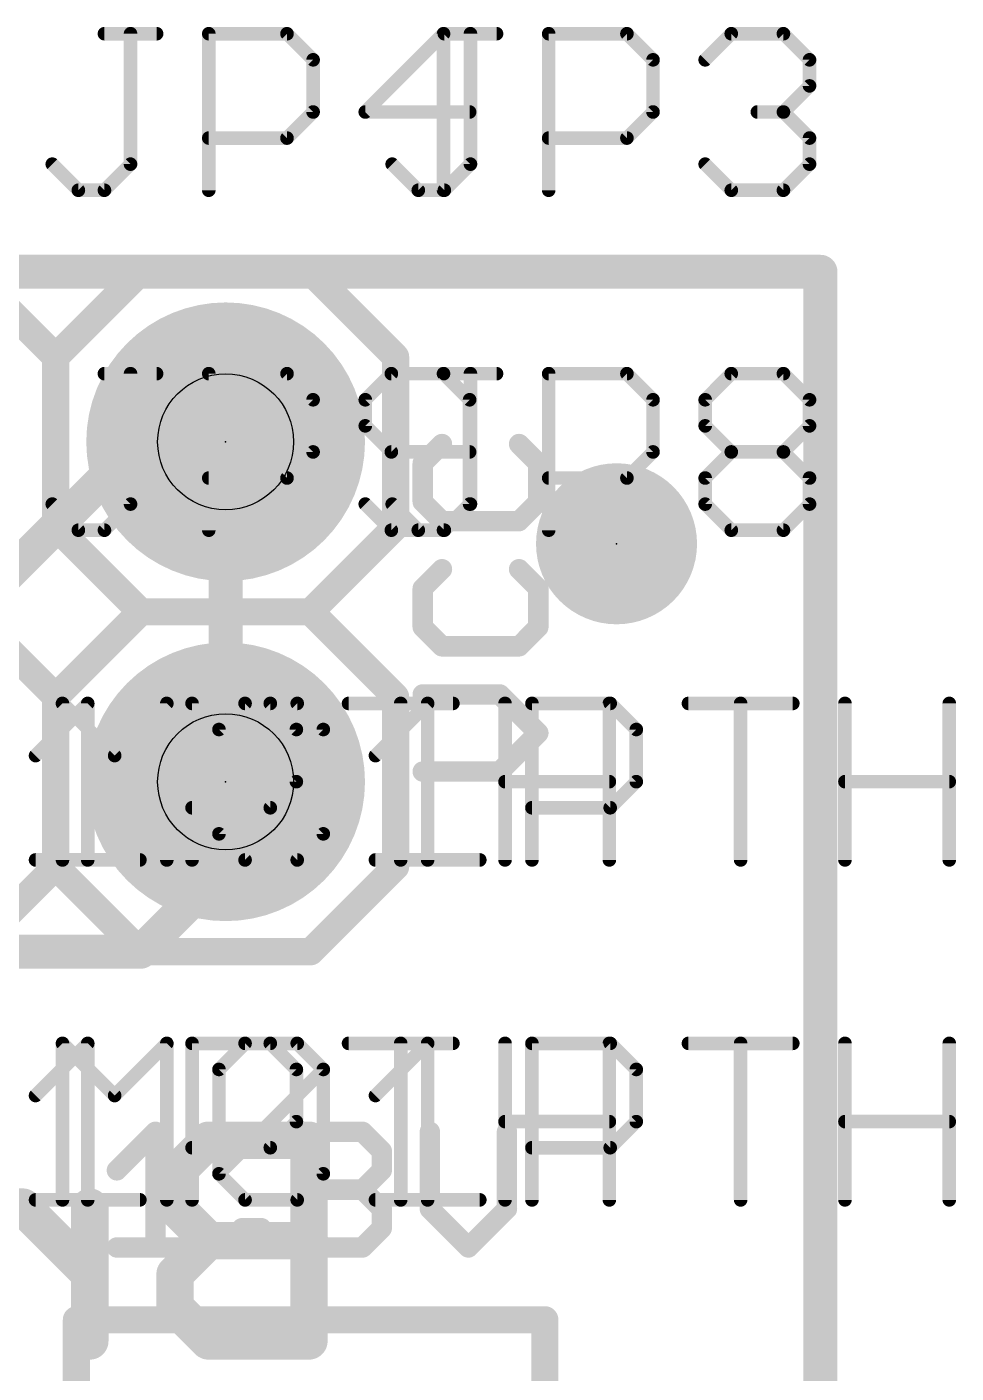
# Model space of a CAD drawing. Extents: x -128 to 56, y -3 to 18.
# Drawn here: x 48.68 to 55.62, y 8.28 to 18.34 of the extents above; entities that cross this region are included whole.
import ezdxf

# ---------------------------------------------------------------- set-up
doc = ezdxf.new("R2010")
doc.units = 0
for name, color, linetype in [('1', 12, 'CONTINUOUS'), ('16', 132, 'CONTINUOUS'), ('17', 110, 'CONTINUOUS'), ('20', 53, 'CONTINUOUS'), ('21', 53, 'CONTINUOUS'), ('22', 53, 'CONTINUOUS'), ('23', 53, 'CONTINUOUS'), ('25', 253, 'CONTINUOUS'), ('27', 253, 'CONTINUOUS'), ('29', 253, 'CONTINUOUS'), ('30', 253, 'CONTINUOUS'), ('44', 253, 'CONTINUOUS'), ('51', 53, 'CONTINUOUS')]:
    doc.layers.add(name, color=color, linetype=linetype)

# ---------------------------------------------------------------- blocks, each defined once
blk = doc.blocks.new('RECT')
blk.add_solid([(-0.5, -0.5), (0.5, -0.5), (-0.5, 0.5), (0.5, 0.5)])
blk = doc.blocks.new('ROUNDP')
at = {"const_width": 0.5}
blk.add_lwpolyline([(0, -0.25, 1), (0, 0.25, 1), (0, -0.25)], format="xyb", dxfattribs=at)
blk = doc.blocks.new('PIE')
at = {"const_width": 0.5}
blk.add_lwpolyline([(0, -0.25, 1), (0, 0.25, 1), (0, -0.25)], format="xyb", dxfattribs=at)

msp = doc.modelspace()

# ---------------------------------------------------------------- linework, layer by layer
at = {"layer": '1', "const_width": 0.254}
for points in [[(0, 16.51), (54.61, 16.51)], [(54.61, 16.51), (54.61, 0)], [(50.165, 12.065), (50.165, 12.7)], [(49.53, 11.43), (50.165, 12.065)], [(45.72, 11.43), (49.53, 11.43)]]:
    msp.add_lwpolyline(points, dxfattribs=at)
at = {"layer": '1', "const_width": 0.127}
for points in [[(54.6735, 16.51, 1), (54.5465, 16.51)], [(54.61, 16.4465, 1), (54.61, 16.5735)], [(50.2285, 12.7, 1), (50.1015, 12.7)], [(50.2099, 12.0201, 1), (50.1201, 12.1099)], [(50.1015, 12.065, 1), (50.2285, 12.065)], [(49.4851, 11.4749, 1), (49.5749, 11.3851)], [(49.53, 11.3665, 1), (49.53, 11.4935)]]:
    msp.add_lwpolyline(points, format="xyb", dxfattribs=at)
at = {"layer": '16', "const_width": 0.254}
for points in [[(0, 16.51), (54.61, 16.51)], [(54.61, 16.51), (54.61, 0)], [(49.53, 15.24), (48.26, 13.97)], [(50.165, 15.24), (49.53, 15.24)], [(50.165, 12.7), (50.165, 15.24)]]:
    msp.add_lwpolyline(points, dxfattribs=at)
at = {"layer": '16', "const_width": 0.127}
for points in [[(54.6735, 16.51, 1), (54.5465, 16.51)], [(54.61, 16.4465, 1), (54.61, 16.5735)], [(49.53, 15.3035, 1), (49.53, 15.1765)], [(49.5749, 15.1951, 1), (49.4851, 15.2849)], [(50.2285, 15.24, 1), (50.1015, 15.24)], [(50.165, 15.1765, 1), (50.165, 15.3035)], [(50.1015, 12.7, 1), (50.2285, 12.7)]]:
    msp.add_lwpolyline(points, format="xyb", dxfattribs=at)
at = {"layer": '20', "const_width": 0.2032}
for points in [[(54.61, 16.51), (0, 16.51)], [(54.61, 0), (54.61, 16.51)]]:
    msp.add_lwpolyline(points, dxfattribs=at)
at = {"layer": '20', "const_width": 0.1016}
for points in [[(54.6608, 16.51, 1), (54.5592, 16.51)], [(54.61, 16.4592, 1), (54.61, 16.5608)]]:
    msp.add_lwpolyline(points, format="xyb", dxfattribs=at)
at = {"layer": '21'}
for points, const_width in [([(48.895, 15.875), (48.26, 16.51)], 0.2032), ([(49.53, 16.51), (48.895, 15.875)], 0.2032), ([(50.8, 16.51), (49.53, 16.51)], 0.2032), ([(51.435, 15.875), (50.8, 16.51)], 0.2032), ([(48.895, 15.875), (48.895, 14.605)], 0.2032), ([(48.895, 14.605), (48.895, 15.875)], 0.2032), ([(51.435, 14.605), (51.435, 15.875)], 0.2032), ([(51.7815, 15.2235), (51.6375, 15.0794)], 0.1524), ([(52.5018, 15.0794), (52.3577, 15.2235)], 0.1524), ([(51.6375, 15.0794), (51.6375, 14.7913)], 0.1524), ([(52.5018, 14.7913), (52.5018, 15.0794)], 0.1524), ([(51.6375, 14.7913), (51.7815, 14.6472)], 0.1524), ([(52.3577, 14.6472), (52.5018, 14.7913)], 0.1524), ([(48.26, 13.97), (48.895, 14.605)], 0.2032), ([(48.895, 14.605), (49.53, 13.97)], 0.2032), ([(50.8, 13.97), (51.435, 14.605)], 0.2032), ([(51.7815, 14.6472), (52.3577, 14.6472)], 0.1524), ([(51.7815, 14.2879), (51.6375, 14.1439)], 0.1524), ([(52.5018, 14.1439), (52.3577, 14.2879)], 0.1524), ([(51.6375, 14.1439), (51.6375, 13.8558)], 0.1524), ([(52.5018, 13.8558), (52.5018, 14.1439)], 0.1524), ([(48.895, 13.335), (48.26, 13.97)], 0.2032), ([(49.53, 13.97), (48.895, 13.335)], 0.2032), ([(49.53, 13.97), (50.8, 13.97)], 0.2032), ([(50.8, 13.97), (49.53, 13.97)], 0.2032), ([(51.435, 13.335), (50.8, 13.97)], 0.2032), ([(51.6375, 13.8558), (51.7815, 13.7117)], 0.1524), ([(52.3577, 13.7117), (52.5018, 13.8558)], 0.1524), ([(51.7815, 13.7117), (52.3577, 13.7117)], 0.1524), ([(48.895, 13.335), (48.895, 12.065)], 0.2032), ([(48.895, 12.065), (48.895, 13.335)], 0.2032), ([(51.435, 12.065), (51.435, 13.335)], 0.2032), ([(52.2137, 13.3524), (51.6375, 13.3524)], 0.1524), ([(52.5018, 13.0643), (52.2137, 13.3524)], 0.1524), ([(52.2137, 12.7762), (52.5018, 13.0643)], 0.1524), ([(51.6375, 12.7762), (52.2137, 12.7762)], 0.1524), ([(48.26, 11.43), (48.895, 12.065)], 0.2032), ([(48.895, 12.065), (49.53, 11.43)], 0.2032), ([(50.8, 11.43), (51.435, 12.065)], 0.2032), ([(49.53, 11.43), (50.8, 11.43)], 0.2032), ([(49.3522, 9.7964), (49.6403, 10.0845)], 0.1524), ([(49.6403, 10.0845), (49.6403, 9.2202)], 0.1524), ([(50.7555, 9.9405), (50.8995, 10.0845)], 0.1524), ([(50.8995, 10.0845), (51.1876, 10.0845)], 0.1524), ([(51.1876, 10.0845), (51.3317, 9.9405)], 0.1524), ([(51.691, 10.0845), (51.691, 9.5083)], 0.1524), ([(52.2672, 9.5083), (52.2672, 10.0845)], 0.1524), ([(50.7555, 9.7964), (50.7555, 9.9405)], 0.1524), ([(51.3317, 9.9405), (51.3317, 9.7964)], 0.1524), ([(50.8995, 9.6524), (50.7555, 9.7964)], 0.1524), ([(51.3317, 9.7964), (51.1876, 9.6524)], 0.1524), ([(50.7555, 9.5083), (50.8995, 9.6524)], 0.1524), ([(50.8995, 9.6524), (51.1876, 9.6524)], 0.1524), ([(51.1876, 9.6524), (51.3317, 9.5083)], 0.1524), ([(50.7555, 9.3643), (50.7555, 9.5083)], 0.1524), ([(51.3317, 9.5083), (51.3317, 9.3643)], 0.1524), ([(51.691, 9.5083), (51.9791, 9.2202)], 0.1524), ([(51.9791, 9.2202), (52.2672, 9.5083)], 0.1524), ([(50.2877, 9.2202), (50.2877, 9.3643)], 0.1524), ([(50.2877, 9.3643), (50.4318, 9.3643)], 0.1524), ([(50.4318, 9.3643), (50.4318, 9.2202)], 0.1524), ([(50.8995, 9.2202), (50.7555, 9.3643)], 0.1524), ([(51.3317, 9.3643), (51.1876, 9.2202)], 0.1524), ([(49.3522, 9.2202), (49.9284, 9.2202)], 0.1524), ([(50.4318, 9.2202), (50.2877, 9.2202)], 0.1524), ([(51.1876, 9.2202), (50.8995, 9.2202)], 0.1524), ([(52.55, 8.68), (49.05, 8.68)], 0.2032), ([(49.05, 8.68), (49.05, 1.48)], 0.2032), ([(52.55, 1.48), (52.55, 8.68)], 0.2032)]:
    msp.add_lwpolyline(points, dxfattribs=dict(at, const_width=const_width))
for points, const_width in [([(49.53, 16.5608, 1), (49.53, 16.4592)], 0.1016), ([(49.5659, 16.4741, 1), (49.4941, 16.5459)], 0.1016), ([(50.8359, 16.5459, 1), (50.7641, 16.4741)], 0.1016), ([(50.8, 16.4592, 1), (50.8, 16.5608)], 0.1016), ([(48.9458, 15.875, 1), (48.8442, 15.875)], 0.1016), ([(48.9458, 15.875, 1), (48.8442, 15.875)], 0.1016), ([(48.8591, 15.9109, 1), (48.9309, 15.8391)], 0.1016), ([(48.8591, 15.8391, 1), (48.9309, 15.9109)], 0.1016), ([(51.4858, 15.875, 1), (51.3842, 15.875)], 0.1016), ([(51.3991, 15.8391, 1), (51.4709, 15.9109)], 0.1016), ([(51.8085, 15.1965, 1), (51.7546, 15.2504)], 0.0762), ([(52.3847, 15.2504, 1), (52.3308, 15.1965)], 0.0762), ([(51.6756, 15.0794, 1), (51.5994, 15.0794)], 0.0762), ([(51.6105, 15.1063, 1), (51.6644, 15.0525)], 0.0762), ([(52.5399, 15.0794, 1), (52.4637, 15.0794)], 0.0762), ([(52.4749, 15.0525, 1), (52.5287, 15.1063)], 0.0762), ([(51.6644, 14.8182, 1), (51.6105, 14.7644)], 0.0762), ([(51.5994, 14.7913, 1), (51.6756, 14.7913)], 0.0762), ([(52.4637, 14.7913, 1), (52.5399, 14.7913)], 0.0762), ([(52.5287, 14.7644, 1), (52.4749, 14.8182)], 0.0762), ([(48.9309, 14.6409, 1), (48.8591, 14.5691)], 0.1016), ([(48.9309, 14.5691, 1), (48.8591, 14.6409)], 0.1016), ([(51.4709, 14.5691, 1), (51.3991, 14.6409)], 0.1016), ([(51.7815, 14.6853, 1), (51.7815, 14.6091)], 0.0762), ([(51.7546, 14.6203, 1), (51.8085, 14.6742)], 0.0762), ([(52.3308, 14.6742, 1), (52.3847, 14.6203)], 0.0762), ([(52.3577, 14.6091, 1), (52.3577, 14.6853)], 0.0762), ([(48.8442, 14.605, 1), (48.9458, 14.605)], 0.1016), ([(48.8442, 14.605, 1), (48.9458, 14.605)], 0.1016), ([(51.3842, 14.605, 1), (51.4858, 14.605)], 0.1016), ([(51.8085, 14.261, 1), (51.7546, 14.3149)], 0.0762), ([(52.3847, 14.3149, 1), (52.3308, 14.261)], 0.0762), ([(51.6105, 14.1708, 1), (51.6644, 14.1169)], 0.0762), ([(51.6756, 14.1439, 1), (51.5994, 14.1439)], 0.0762), ([(52.5399, 14.1439, 1), (52.4637, 14.1439)], 0.0762), ([(52.4749, 14.1169, 1), (52.5287, 14.1708)], 0.0762), ([(49.53, 14.0208, 1), (49.53, 13.9192)], 0.1016), ([(49.53, 14.0208, 1), (49.53, 13.9192)], 0.1016), ([(49.5659, 13.9341, 1), (49.4941, 14.0059)], 0.1016), ([(49.4941, 13.9341, 1), (49.5659, 14.0059)], 0.1016), ([(50.8359, 14.0059, 1), (50.7641, 13.9341)], 0.1016), ([(50.7641, 14.0059, 1), (50.8359, 13.9341)], 0.1016), ([(50.8, 13.9192, 1), (50.8, 14.0208)], 0.1016), ([(50.8, 13.9192, 1), (50.8, 14.0208)], 0.1016), ([(51.6644, 13.8827, 1), (51.6105, 13.8288)], 0.0762), ([(51.5994, 13.8558, 1), (51.6756, 13.8558)], 0.0762), ([(52.4637, 13.8558, 1), (52.5399, 13.8558)], 0.0762), ([(52.5287, 13.8288, 1), (52.4749, 13.8827)], 0.0762), ([(51.7815, 13.7498, 1), (51.7815, 13.6736)], 0.0762), ([(52.3577, 13.6736, 1), (52.3577, 13.7498)], 0.0762), ([(51.7546, 13.6848, 1), (51.8085, 13.7387)], 0.0762), ([(52.3308, 13.7387, 1), (52.3847, 13.6848)], 0.0762), ([(48.9458, 13.335, 1), (48.8442, 13.335)], 0.1016), ([(48.9458, 13.335, 1), (48.8442, 13.335)], 0.1016), ([(48.8591, 13.3709, 1), (48.9309, 13.2991)], 0.1016), ([(48.8591, 13.2991, 1), (48.9309, 13.3709)], 0.1016), ([(51.4858, 13.335, 1), (51.3842, 13.335)], 0.1016), ([(51.3991, 13.2991, 1), (51.4709, 13.3709)], 0.1016), ([(51.6375, 13.3905, 1), (51.6375, 13.3143)], 0.0762), ([(52.2406, 13.3794, 1), (52.1867, 13.3255)], 0.0762), ([(52.2137, 13.3143, 1), (52.2137, 13.3905)], 0.0762), ([(52.5287, 13.0374, 1), (52.4749, 13.0913)], 0.0762), ([(52.4749, 13.0374, 1), (52.5287, 13.0913)], 0.0762), ([(51.6375, 12.8143, 1), (51.6375, 12.7381)], 0.0762), ([(52.1867, 12.8031, 1), (52.2406, 12.7493)], 0.0762), ([(52.2137, 12.7381, 1), (52.2137, 12.8143)], 0.0762), ([(48.9309, 12.1009, 1), (48.8591, 12.0291)], 0.1016), ([(48.8442, 12.065, 1), (48.9458, 12.065)], 0.1016), ([(48.8442, 12.065, 1), (48.9458, 12.065)], 0.1016), ([(48.9309, 12.0291, 1), (48.8591, 12.1009)], 0.1016), ([(51.3842, 12.065, 1), (51.4858, 12.065)], 0.1016), ([(51.4709, 12.0291, 1), (51.3991, 12.1009)], 0.1016), ([(49.53, 11.4808, 1), (49.53, 11.3792)], 0.1016), ([(49.4941, 11.3941, 1), (49.5659, 11.4659)], 0.1016), ([(50.7641, 11.4659, 1), (50.8359, 11.3941)], 0.1016), ([(50.8, 11.3792, 1), (50.8, 11.4808)], 0.1016), ([(49.6784, 10.0845, 1), (49.6022, 10.0845)], 0.0762), ([(49.6673, 10.0576, 1), (49.6134, 10.1115)], 0.0762), ([(50.8995, 10.1226, 1), (50.8995, 10.0464)], 0.0762), ([(50.9265, 10.0576, 1), (50.8726, 10.1115)], 0.0762), ([(51.2146, 10.1115, 1), (51.1607, 10.0576)], 0.0762), ([(51.1876, 10.0464, 1), (51.1876, 10.1226)], 0.0762), ([(51.7291, 10.0845, 1), (51.6529, 10.0845)], 0.0762), ([(52.3053, 10.0845, 1), (52.2291, 10.0845)], 0.0762), ([(50.7285, 9.9674, 1), (50.7824, 9.9135)], 0.0762), ([(50.7936, 9.9405, 1), (50.7174, 9.9405)], 0.0762), ([(51.3698, 9.9405, 1), (51.2936, 9.9405)], 0.0762), ([(51.3048, 9.9135, 1), (51.3586, 9.9674)], 0.0762), ([(49.3253, 9.8234, 1), (49.3791, 9.7695)], 0.0762), ([(50.7824, 9.8234, 1), (50.7285, 9.7695)], 0.0762), ([(51.3586, 9.7695, 1), (51.3048, 9.8234)], 0.0762), ([(50.7174, 9.7964, 1), (50.7936, 9.7964)], 0.0762), ([(51.2936, 9.7964, 1), (51.3698, 9.7964)], 0.0762), ([(50.8995, 9.6905, 1), (50.8995, 9.6143)], 0.0762), ([(50.9265, 9.6254, 1), (50.8726, 9.6793)], 0.0762), ([(50.8726, 9.6254, 1), (50.9265, 9.6793)], 0.0762), ([(51.2146, 9.6793, 1), (51.1607, 9.6254)], 0.0762), ([(51.1607, 9.6793, 1), (51.2146, 9.6254)], 0.0762), ([(51.1876, 9.6143, 1), (51.1876, 9.6905)], 0.0762), ([(50.7285, 9.5353, 1), (50.7824, 9.4814)], 0.0762), ([(50.7936, 9.5083, 1), (50.7174, 9.5083)], 0.0762), ([(51.3698, 9.5083, 1), (51.2936, 9.5083)], 0.0762), ([(51.3048, 9.4814, 1), (51.3586, 9.5353)], 0.0762), ([(51.7179, 9.5353, 1), (51.6641, 9.4814)], 0.0762), ([(52.2942, 9.4814, 1), (52.2403, 9.5353)], 0.0762), ([(51.6529, 9.5083, 1), (51.7291, 9.5083)], 0.0762), ([(52.2291, 9.5083, 1), (52.3053, 9.5083)], 0.0762), ([(50.3258, 9.3643, 1), (50.2496, 9.3643)], 0.0762), ([(50.2877, 9.4024, 1), (50.2877, 9.3262)], 0.0762), ([(50.4699, 9.3643, 1), (50.3937, 9.3643)], 0.0762), ([(50.4318, 9.3262, 1), (50.4318, 9.4024)], 0.0762), ([(50.7824, 9.3912, 1), (50.7285, 9.3373)], 0.0762), ([(50.7174, 9.3643, 1), (50.7936, 9.3643)], 0.0762), ([(51.2936, 9.3643, 1), (51.3698, 9.3643)], 0.0762), ([(51.3586, 9.3373, 1), (51.3048, 9.3912)], 0.0762), ([(49.3522, 9.2583, 1), (49.3522, 9.1821)], 0.0762), ([(49.6022, 9.2202, 1), (49.6784, 9.2202)], 0.0762), ([(49.9284, 9.1821, 1), (49.9284, 9.2583)], 0.0762), ([(50.2877, 9.2583, 1), (50.2877, 9.1821)], 0.0762), ([(50.2496, 9.2202, 1), (50.3258, 9.2202)], 0.0762), ([(50.3937, 9.2202, 1), (50.4699, 9.2202)], 0.0762), ([(50.4318, 9.1821, 1), (50.4318, 9.2583)], 0.0762), ([(50.8995, 9.2583, 1), (50.8995, 9.1821)], 0.0762), ([(50.8726, 9.1933, 1), (50.9265, 9.2471)], 0.0762), ([(51.1607, 9.2471, 1), (51.2146, 9.1933)], 0.0762), ([(51.1876, 9.1821, 1), (51.1876, 9.2583)], 0.0762), ([(51.9522, 9.2471, 1), (52.0061, 9.1933)], 0.0762), ([(51.9522, 9.1933, 1), (52.0061, 9.2471)], 0.0762), ([(49.05, 8.7308, 1), (49.05, 8.6292)], 0.1016), ([(49.1008, 8.68, 1), (48.9992, 8.68)], 0.1016), ([(52.6008, 8.68, 1), (52.4992, 8.68)], 0.1016), ([(52.55, 8.6292, 1), (52.55, 8.7308)], 0.1016)]:
    msp.add_lwpolyline(points, format="xyb", dxfattribs=dict(at, const_width=const_width))
at = {"layer": '22', "const_width": 0.2794}
for points in [[(50.0374, 10.0216), (49.7874, 9.7716)], [(50.7873, 10.0216), (50.0374, 10.0216)], [(50.7873, 8.5217), (50.7873, 10.0216)], [(49.7874, 9.7716), (49.7874, 9.5216)], [(48.6502, 9.5216), (48.4002, 9.5216)], [(49.1501, 9.0217), (48.6502, 9.5216)], [(49.1501, 8.5217), (49.1501, 9.5216)], [(49.7874, 9.5216), (50.0374, 9.2716)], [(50.0374, 9.2716), (49.7874, 9.0217)], [(50.7873, 9.2716), (50.0374, 9.2716)], [(49.7874, 9.0217), (49.7874, 8.7717)], [(49.7874, 8.7717), (50.0374, 8.5217)], [(50.0374, 8.5217), (50.7873, 8.5217)]]:
    msp.add_lwpolyline(points, dxfattribs=at)
at = {"layer": '22', "const_width": 0.1397}
for points in [[(50.0374, 10.0914, 1), (50.0374, 9.9517)], [(50.0868, 9.9722, 1), (49.988, 10.071)], [(50.8572, 10.0216, 1), (50.7174, 10.0216)], [(50.7873, 9.9517, 1), (50.7873, 10.0914)], [(49.8572, 9.7716, 1), (49.7175, 9.7716)], [(49.738, 9.821, 1), (49.8368, 9.7222)], [(48.6996, 9.571, 1), (48.6008, 9.4722)], [(48.6502, 9.4518, 1), (48.6502, 9.5915)], [(49.22, 9.5216, 1), (49.0803, 9.5216)], [(49.8368, 9.571, 1), (49.738, 9.4722)], [(49.7175, 9.5216, 1), (49.8572, 9.5216)], [(50.0374, 9.3415, 1), (50.0374, 9.2018)], [(50.0868, 9.2222, 1), (49.988, 9.321)], [(49.988, 9.2222, 1), (50.0868, 9.321)], [(50.7873, 9.2018, 1), (50.7873, 9.3415)], [(49.8572, 9.0217, 1), (49.7175, 9.0217)], [(49.1008, 8.9723, 1), (49.1995, 9.0711)], [(49.738, 9.0711, 1), (49.8368, 8.9723)], [(49.8368, 8.8211, 1), (49.738, 8.7223)], [(49.7175, 8.7717, 1), (49.8572, 8.7717)], [(50.0374, 8.5916, 1), (50.0374, 8.4519)], [(50.7873, 8.4519, 1), (50.7873, 8.5916)], [(49.0803, 8.5217, 1), (49.22, 8.5217)], [(49.988, 8.4723, 1), (50.0868, 8.5711)], [(50.7174, 8.5217, 1), (50.8572, 8.5217)]]:
    msp.add_lwpolyline(points, format="xyb", dxfattribs=at)
at = {"layer": '23'}
for p in [(50.165, 15.24), (53.086, 14.478), (50.165, 12.7)]:
    msp.add_point(p, dxfattribs=at)
at = {"layer": '25', "const_width": 0.1016}
for points in [[(49.2594, 18.289), (49.6492, 18.289)], [(49.4543, 17.3145), (49.4543, 18.289)], [(50.039, 17.1196), (50.039, 18.289)], [(50.039, 18.289), (50.6237, 18.289)], [(50.6237, 18.289), (50.8186, 18.0941)], [(51.7931, 18.289), (51.2084, 17.7043)], [(51.7931, 17.1196), (51.7931, 18.289)], [(51.7994, 18.289), (52.1892, 18.289)], [(51.9943, 17.3145), (51.9943, 18.289)], [(52.579, 17.1196), (52.579, 18.289)], [(52.579, 18.289), (53.1637, 18.289)], [(53.1637, 18.289), (53.3586, 18.0941)], [(53.7484, 18.0941), (53.9433, 18.289)], [(53.9433, 18.289), (54.3331, 18.289)], [(54.3331, 18.289), (54.528, 18.0941)], [(50.8186, 18.0941), (50.8186, 17.7043)], [(53.3586, 18.0941), (53.3586, 17.7043)], [(54.528, 18.0941), (54.528, 17.8992)], [(54.528, 17.8992), (54.3331, 17.7043)], [(50.8186, 17.7043), (50.6237, 17.5094)], [(51.2084, 17.7043), (51.988, 17.7043)], [(53.3586, 17.7043), (53.1637, 17.5094)], [(54.3331, 17.7043), (54.1382, 17.7043)], [(54.3331, 17.7043), (54.528, 17.5094)], [(50.6237, 17.5094), (50.039, 17.5094)], [(53.1637, 17.5094), (52.579, 17.5094)], [(54.528, 17.5094), (54.528, 17.3145)], [(48.8696, 17.3145), (49.0645, 17.1196)], [(49.2594, 17.1196), (49.4543, 17.3145)], [(51.4096, 17.3145), (51.6045, 17.1196)], [(51.7994, 17.1196), (51.9943, 17.3145)], [(53.9433, 17.1196), (53.7484, 17.3145)], [(54.528, 17.3145), (54.3331, 17.1196)], [(49.0645, 17.1196), (49.2594, 17.1196)], [(51.6045, 17.1196), (51.7994, 17.1196)], [(54.3331, 17.1196), (53.9433, 17.1196)], [(49.2594, 15.749), (49.6492, 15.749)], [(49.4543, 14.7745), (49.4543, 15.749)], [(50.039, 14.5796), (50.039, 15.749)], [(50.039, 15.749), (50.6237, 15.749)], [(50.6237, 15.749), (50.8186, 15.5541)], [(51.4033, 15.749), (51.2084, 15.5541)], [(51.7931, 15.749), (51.4033, 15.749)], [(51.988, 15.5541), (51.7931, 15.749)], [(51.7994, 15.749), (52.1892, 15.749)], [(51.9943, 14.7745), (51.9943, 15.749)], [(52.579, 14.5796), (52.579, 15.749)], [(52.579, 15.749), (53.1637, 15.749)], [(53.1637, 15.749), (53.3586, 15.5541)], [(53.7484, 15.5541), (53.9433, 15.749)], [(53.9433, 15.749), (54.3331, 15.749)], [(54.3331, 15.749), (54.528, 15.5541)], [(50.8186, 15.5541), (50.8186, 15.1643)], [(51.2084, 15.5541), (51.2084, 15.3592)], [(51.988, 14.7745), (51.988, 15.5541)], [(53.3586, 15.5541), (53.3586, 15.1643)], [(53.7484, 15.3592), (53.7484, 15.5541)], [(54.528, 15.5541), (54.528, 15.3592)], [(51.2084, 15.3592), (51.4033, 15.1643)], [(53.9433, 15.1643), (53.7484, 15.3592)], [(54.528, 15.3592), (54.3331, 15.1643)], [(50.8186, 15.1643), (50.6237, 14.9694)], [(51.4033, 15.1643), (51.988, 15.1643)], [(53.3586, 15.1643), (53.1637, 14.9694)], [(53.7484, 14.9694), (53.9433, 15.1643)], [(53.9433, 15.1643), (54.3331, 15.1643)], [(54.3331, 15.1643), (54.528, 14.9694)], [(50.6237, 14.9694), (50.039, 14.9694)], [(53.1637, 14.9694), (52.579, 14.9694)], [(53.7484, 14.7745), (53.7484, 14.9694)], [(54.528, 14.9694), (54.528, 14.7745)], [(48.8696, 14.7745), (49.0645, 14.5796)], [(49.2594, 14.5796), (49.4543, 14.7745)], [(51.2084, 14.7745), (51.4033, 14.5796)], [(51.4096, 14.7745), (51.6045, 14.5796)], [(51.7931, 14.5796), (51.988, 14.7745)], [(51.7994, 14.5796), (51.9943, 14.7745)], [(53.9433, 14.5796), (53.7484, 14.7745)], [(54.528, 14.7745), (54.3331, 14.5796)], [(49.0645, 14.5796), (49.2594, 14.5796)], [(51.4033, 14.5796), (51.7931, 14.5796)], [(51.6045, 14.5796), (51.7994, 14.5796)], [(54.3331, 14.5796), (53.9433, 14.5796)]]:
    msp.add_lwpolyline(points, dxfattribs=at)
at = {"layer": '25', "const_width": 0.0508}
for points in [[(49.2594, 18.3144, 1), (49.2594, 18.2636)], [(49.4797, 18.289, 1), (49.4289, 18.289)], [(49.6492, 18.2636, 1), (49.6492, 18.3144)], [(50.0644, 18.289, 1), (50.0136, 18.289)], [(50.039, 18.3144, 1), (50.039, 18.2636)], [(50.6417, 18.307, 1), (50.6057, 18.271)], [(50.6237, 18.2636, 1), (50.6237, 18.3144)], [(51.8185, 18.289, 1), (51.7677, 18.289)], [(51.7994, 18.3144, 1), (51.7994, 18.2636)], [(51.8111, 18.271, 1), (51.7751, 18.307)], [(52.0197, 18.289, 1), (51.9689, 18.289)], [(52.1892, 18.2636, 1), (52.1892, 18.3144)], [(52.6044, 18.289, 1), (52.5536, 18.289)], [(52.579, 18.3144, 1), (52.579, 18.2636)], [(53.1817, 18.307, 1), (53.1457, 18.271)], [(53.1637, 18.2636, 1), (53.1637, 18.3144)], [(53.9433, 18.3144, 1), (53.9433, 18.2636)], [(53.9613, 18.271, 1), (53.9253, 18.307)], [(54.3511, 18.307, 1), (54.3151, 18.271)], [(54.3331, 18.2636, 1), (54.3331, 18.3144)], [(50.844, 18.0941, 1), (50.7932, 18.0941)], [(50.8006, 18.0761, 1), (50.8366, 18.1121)], [(53.384, 18.0941, 1), (53.3332, 18.0941)], [(53.3406, 18.0761, 1), (53.3766, 18.1121)], [(53.7304, 18.1121, 1), (53.7664, 18.0761)], [(54.5534, 18.0941, 1), (54.5026, 18.0941)], [(54.51, 18.0761, 1), (54.546, 18.1121)], [(54.5026, 17.8992, 1), (54.5534, 17.8992)], [(54.546, 17.8812, 1), (54.51, 17.9172)], [(50.7932, 17.7043, 1), (50.844, 17.7043)], [(50.8366, 17.6863, 1), (50.8006, 17.7223)], [(51.1904, 17.7223, 1), (51.2264, 17.6863)], [(51.2084, 17.7297, 1), (51.2084, 17.6789)], [(51.988, 17.6789, 1), (51.988, 17.7297)], [(53.3332, 17.7043, 1), (53.384, 17.7043)], [(53.3766, 17.6863, 1), (53.3406, 17.7223)], [(54.1382, 17.7297, 1), (54.1382, 17.6789)], [(54.3511, 17.7223, 1), (54.3151, 17.6863)], [(54.3151, 17.7223, 1), (54.3511, 17.6863)], [(54.3331, 17.6789, 1), (54.3331, 17.7297)], [(50.039, 17.5348, 1), (50.039, 17.484)], [(50.6057, 17.5274, 1), (50.6417, 17.4914)], [(50.6237, 17.484, 1), (50.6237, 17.5348)], [(52.579, 17.5348, 1), (52.579, 17.484)], [(53.1457, 17.5274, 1), (53.1817, 17.4914)], [(53.1637, 17.484, 1), (53.1637, 17.5348)], [(54.5534, 17.5094, 1), (54.5026, 17.5094)], [(54.51, 17.4914, 1), (54.546, 17.5274)], [(48.8876, 17.3325, 1), (48.8516, 17.2965)], [(49.4289, 17.3145, 1), (49.4797, 17.3145)], [(49.4723, 17.2965, 1), (49.4363, 17.3325)], [(51.4276, 17.3325, 1), (51.3916, 17.2965)], [(51.9689, 17.3145, 1), (52.0197, 17.3145)], [(52.0123, 17.2965, 1), (51.9763, 17.3325)], [(53.7664, 17.3325, 1), (53.7304, 17.2965)], [(54.5026, 17.3145, 1), (54.5534, 17.3145)], [(54.546, 17.2965, 1), (54.51, 17.3325)], [(49.0645, 17.145, 1), (49.0645, 17.0942)], [(49.0465, 17.1016, 1), (49.0825, 17.1376)], [(49.2414, 17.1376, 1), (49.2774, 17.1016)], [(49.2594, 17.0942, 1), (49.2594, 17.145)], [(50.0136, 17.1196, 1), (50.0644, 17.1196)], [(51.6045, 17.145, 1), (51.6045, 17.0942)], [(51.5865, 17.1016, 1), (51.6225, 17.1376)], [(51.7677, 17.1196, 1), (51.8185, 17.1196)], [(51.7814, 17.1376, 1), (51.8174, 17.1016)], [(51.7994, 17.0942, 1), (51.7994, 17.145)], [(52.5536, 17.1196, 1), (52.6044, 17.1196)], [(53.9433, 17.145, 1), (53.9433, 17.0942)], [(53.9253, 17.1016, 1), (53.9613, 17.1376)], [(54.3151, 17.1376, 1), (54.3511, 17.1016)], [(54.3331, 17.0942, 1), (54.3331, 17.145)], [(49.2594, 15.7744, 1), (49.2594, 15.7236)], [(49.4797, 15.749, 1), (49.4289, 15.749)], [(49.6492, 15.7236, 1), (49.6492, 15.7744)], [(50.0644, 15.749, 1), (50.0136, 15.749)], [(50.039, 15.7744, 1), (50.039, 15.7236)], [(50.6417, 15.767, 1), (50.6057, 15.731)], [(50.6237, 15.7236, 1), (50.6237, 15.7744)], [(51.4033, 15.7744, 1), (51.4033, 15.7236)], [(51.4213, 15.731, 1), (51.3853, 15.767)], [(51.8111, 15.767, 1), (51.7751, 15.731)], [(51.7994, 15.7744, 1), (51.7994, 15.7236)], [(51.7931, 15.7236, 1), (51.7931, 15.7744)], [(52.0197, 15.749, 1), (51.9689, 15.749)], [(52.1892, 15.7236, 1), (52.1892, 15.7744)], [(52.6044, 15.749, 1), (52.5536, 15.749)], [(52.579, 15.7744, 1), (52.579, 15.7236)], [(53.1817, 15.767, 1), (53.1457, 15.731)], [(53.1637, 15.7236, 1), (53.1637, 15.7744)], [(53.9433, 15.7744, 1), (53.9433, 15.7236)], [(53.9613, 15.731, 1), (53.9253, 15.767)], [(54.3511, 15.767, 1), (54.3151, 15.731)], [(54.3331, 15.7236, 1), (54.3331, 15.7744)], [(50.844, 15.5541, 1), (50.7932, 15.5541)], [(50.8006, 15.5361, 1), (50.8366, 15.5721)], [(51.1904, 15.5721, 1), (51.2264, 15.5361)], [(51.2338, 15.5541, 1), (51.183, 15.5541)], [(52.0134, 15.5541, 1), (51.9626, 15.5541)], [(51.97, 15.5361, 1), (52.006, 15.5721)], [(53.384, 15.5541, 1), (53.3332, 15.5541)], [(53.3406, 15.5361, 1), (53.3766, 15.5721)], [(53.7304, 15.5721, 1), (53.7664, 15.5361)], [(53.7738, 15.5541, 1), (53.723, 15.5541)], [(54.5534, 15.5541, 1), (54.5026, 15.5541)], [(54.51, 15.5361, 1), (54.546, 15.5721)], [(51.2264, 15.3772, 1), (51.1904, 15.3412)], [(53.7664, 15.3772, 1), (53.7304, 15.3412)], [(54.546, 15.3412, 1), (54.51, 15.3772)], [(51.183, 15.3592, 1), (51.2338, 15.3592)], [(53.723, 15.3592, 1), (53.7738, 15.3592)], [(54.5026, 15.3592, 1), (54.5534, 15.3592)], [(50.7932, 15.1643, 1), (50.844, 15.1643)], [(50.8366, 15.1463, 1), (50.8006, 15.1823)], [(51.4033, 15.1897, 1), (51.4033, 15.1389)], [(51.3853, 15.1463, 1), (51.4213, 15.1823)], [(51.988, 15.1389, 1), (51.988, 15.1897)], [(53.3332, 15.1643, 1), (53.384, 15.1643)], [(53.3766, 15.1463, 1), (53.3406, 15.1823)], [(53.9433, 15.1897, 1), (53.9433, 15.1389)], [(53.9613, 15.1463, 1), (53.9253, 15.1823)], [(53.9253, 15.1463, 1), (53.9613, 15.1823)], [(54.3511, 15.1823, 1), (54.3151, 15.1463)], [(54.3151, 15.1823, 1), (54.3511, 15.1463)], [(54.3331, 15.1389, 1), (54.3331, 15.1897)], [(50.039, 14.9948, 1), (50.039, 14.944)], [(50.6057, 14.9874, 1), (50.6417, 14.9514)], [(50.6237, 14.944, 1), (50.6237, 14.9948)], [(52.579, 14.9948, 1), (52.579, 14.944)], [(53.1457, 14.9874, 1), (53.1817, 14.9514)], [(53.1637, 14.944, 1), (53.1637, 14.9948)], [(53.7304, 14.9874, 1), (53.7664, 14.9514)], [(53.7738, 14.9694, 1), (53.723, 14.9694)], [(54.5534, 14.9694, 1), (54.5026, 14.9694)], [(54.51, 14.9514, 1), (54.546, 14.9874)], [(48.8876, 14.7925, 1), (48.8516, 14.7565)], [(49.4289, 14.7745, 1), (49.4797, 14.7745)], [(49.4723, 14.7565, 1), (49.4363, 14.7925)], [(51.2264, 14.7925, 1), (51.1904, 14.7565)], [(51.4276, 14.7925, 1), (51.3916, 14.7565)], [(51.9626, 14.7745, 1), (52.0134, 14.7745)], [(51.9689, 14.7745, 1), (52.0197, 14.7745)], [(52.006, 14.7565, 1), (51.97, 14.7925)], [(52.0123, 14.7565, 1), (51.9763, 14.7925)], [(53.7664, 14.7925, 1), (53.7304, 14.7565)], [(53.723, 14.7745, 1), (53.7738, 14.7745)], [(54.5026, 14.7745, 1), (54.5534, 14.7745)], [(54.546, 14.7565, 1), (54.51, 14.7925)], [(49.0645, 14.605, 1), (49.0645, 14.5542)], [(49.0465, 14.5616, 1), (49.0825, 14.5976)], [(49.2414, 14.5976, 1), (49.2774, 14.5616)], [(49.2594, 14.5542, 1), (49.2594, 14.605)], [(50.0136, 14.5796, 1), (50.0644, 14.5796)], [(51.4033, 14.605, 1), (51.4033, 14.5542)], [(51.3853, 14.5616, 1), (51.4213, 14.5976)], [(51.6045, 14.605, 1), (51.6045, 14.5542)], [(51.5865, 14.5616, 1), (51.6225, 14.5976)], [(51.7751, 14.5976, 1), (51.8111, 14.5616)], [(51.7814, 14.5976, 1), (51.8174, 14.5616)], [(51.7931, 14.5542, 1), (51.7931, 14.605)], [(51.7994, 14.5542, 1), (51.7994, 14.605)], [(52.5536, 14.5796, 1), (52.6044, 14.5796)], [(53.9433, 14.605, 1), (53.9433, 14.5542)], [(53.9253, 14.5616, 1), (53.9613, 14.5976)], [(54.3151, 14.5976, 1), (54.3511, 14.5616)], [(54.3331, 14.5542, 1), (54.3331, 14.605)]]:
    msp.add_lwpolyline(points, format="xyb", dxfattribs=at)
at = {"layer": '27', "const_width": 0.1016}
for points in [[(48.7446, 12.8954), (49.1344, 13.2852)], [(48.9458, 12.1158), (48.9458, 13.2852)], [(48.9458, 13.2852), (49.3356, 12.8954)], [(49.1344, 13.2852), (49.1344, 12.1158)], [(49.3356, 12.8954), (49.7254, 13.2852)], [(49.7254, 13.2852), (49.7254, 12.1158)], [(49.914, 12.1158), (49.914, 13.2852)], [(49.914, 13.2852), (50.4987, 13.2852)], [(50.1152, 13.0903), (50.3101, 13.2852)], [(50.3101, 13.2852), (50.6999, 13.2852)], [(50.4987, 13.2852), (50.6936, 13.0903)], [(50.6999, 13.2852), (50.8948, 13.0903)], [(51.0834, 13.2852), (51.863, 13.2852)], [(51.2846, 12.8954), (51.6744, 13.2852)], [(51.4732, 12.1158), (51.4732, 13.2852)], [(51.6744, 13.2852), (51.6744, 12.1158)], [(52.2528, 12.1158), (52.2528, 13.2852)], [(52.454, 12.1158), (52.454, 13.2852)], [(52.454, 13.2852), (53.0387, 13.2852)], [(53.0324, 13.2852), (53.0324, 12.1158)], [(53.0387, 13.2852), (53.2336, 13.0903)], [(53.6234, 13.2852), (54.403, 13.2852)], [(54.0132, 12.1158), (54.0132, 13.2852)], [(54.7928, 12.1158), (54.7928, 13.2852)], [(55.5724, 13.2852), (55.5724, 12.1158)], [(50.1152, 12.3107), (50.1152, 13.0903)], [(50.1152, 12.3107), (50.8948, 13.0903)], [(50.6936, 13.0903), (50.6936, 12.7005)], [(50.8948, 13.0903), (50.8948, 12.3107)], [(53.2336, 13.0903), (53.2336, 12.7005)], [(50.6936, 12.7005), (50.4987, 12.5056)], [(52.2528, 12.7005), (53.0324, 12.7005)], [(53.2336, 12.7005), (53.0387, 12.5056)], [(54.7928, 12.7005), (55.5724, 12.7005)], [(50.4987, 12.5056), (49.914, 12.5056)], [(53.0387, 12.5056), (52.454, 12.5056)], [(50.3101, 12.1158), (50.1152, 12.3107)], [(50.8948, 12.3107), (50.6999, 12.1158)], [(48.7446, 12.1158), (49.5242, 12.1158)], [(50.6999, 12.1158), (50.3101, 12.1158)], [(51.2846, 12.1158), (52.0642, 12.1158)], [(48.7446, 10.3554), (49.1344, 10.7452)], [(48.9458, 9.5758), (48.9458, 10.7452)], [(48.9458, 10.7452), (49.3356, 10.3554)], [(49.1344, 10.7452), (49.1344, 9.5758)], [(49.3356, 10.3554), (49.7254, 10.7452)], [(49.7254, 10.7452), (49.7254, 9.5758)], [(49.914, 9.5758), (49.914, 10.7452)], [(49.914, 10.7452), (50.4987, 10.7452)], [(50.1152, 10.5503), (50.3101, 10.7452)], [(50.3101, 10.7452), (50.6999, 10.7452)], [(50.4987, 10.7452), (50.6936, 10.5503)], [(50.6999, 10.7452), (50.8948, 10.5503)], [(51.0834, 10.7452), (51.863, 10.7452)], [(51.2846, 10.3554), (51.6744, 10.7452)], [(51.4732, 9.5758), (51.4732, 10.7452)], [(51.6744, 10.7452), (51.6744, 9.5758)], [(52.2528, 9.5758), (52.2528, 10.7452)], [(52.454, 9.5758), (52.454, 10.7452)], [(52.454, 10.7452), (53.0387, 10.7452)], [(53.0324, 10.7452), (53.0324, 9.5758)], [(53.0387, 10.7452), (53.2336, 10.5503)], [(53.6234, 10.7452), (54.403, 10.7452)], [(54.0132, 9.5758), (54.0132, 10.7452)], [(54.7928, 9.5758), (54.7928, 10.7452)], [(55.5724, 10.7452), (55.5724, 9.5758)], [(50.1152, 9.7707), (50.1152, 10.5503)], [(50.1152, 9.7707), (50.8948, 10.5503)], [(50.6936, 10.5503), (50.6936, 10.1605)], [(50.8948, 10.5503), (50.8948, 9.7707)], [(53.2336, 10.5503), (53.2336, 10.1605)], [(50.6936, 10.1605), (50.4987, 9.9656)], [(52.2528, 10.1605), (53.0324, 10.1605)], [(53.2336, 10.1605), (53.0387, 9.9656)], [(54.7928, 10.1605), (55.5724, 10.1605)], [(50.4987, 9.9656), (49.914, 9.9656)], [(53.0387, 9.9656), (52.454, 9.9656)], [(50.3101, 9.5758), (50.1152, 9.7707)], [(50.8948, 9.7707), (50.6999, 9.5758)], [(48.7446, 9.5758), (49.5242, 9.5758)], [(50.6999, 9.5758), (50.3101, 9.5758)], [(51.2846, 9.5758), (52.0642, 9.5758)]]:
    msp.add_lwpolyline(points, dxfattribs=at)
at = {"layer": '27', "const_width": 0.0508}
for points in [[(48.9638, 13.3032, 1), (48.9278, 13.2672)], [(48.9712, 13.2852, 1), (48.9204, 13.2852)], [(49.1598, 13.2852, 1), (49.109, 13.2852)], [(49.1524, 13.2672, 1), (49.1164, 13.3032)], [(49.7508, 13.2852, 1), (49.7, 13.2852)], [(49.7434, 13.2672, 1), (49.7074, 13.3032)], [(49.9394, 13.2852, 1), (49.8886, 13.2852)], [(49.914, 13.3106, 1), (49.914, 13.2598)], [(50.3101, 13.3106, 1), (50.3101, 13.2598)], [(50.3281, 13.2672, 1), (50.2921, 13.3032)], [(50.5166, 13.3032, 1), (50.4807, 13.2672)], [(50.4987, 13.2598, 1), (50.4987, 13.3106)], [(50.7179, 13.3032, 1), (50.6819, 13.2672)], [(50.6999, 13.2598, 1), (50.6999, 13.3106)], [(51.0834, 13.3106, 1), (51.0834, 13.2598)], [(51.4986, 13.2852, 1), (51.4478, 13.2852)], [(51.6998, 13.2852, 1), (51.649, 13.2852)], [(51.6924, 13.2672, 1), (51.6564, 13.3032)], [(51.863, 13.2598, 1), (51.863, 13.3106)], [(52.2782, 13.2852, 1), (52.2274, 13.2852)], [(52.4794, 13.2852, 1), (52.4286, 13.2852)], [(52.454, 13.3106, 1), (52.454, 13.2598)], [(53.0578, 13.2852, 1), (53.007, 13.2852)], [(53.0566, 13.3032, 1), (53.0207, 13.2672)], [(53.0387, 13.2598, 1), (53.0387, 13.3106)], [(53.6234, 13.3106, 1), (53.6234, 13.2598)], [(54.0386, 13.2852, 1), (53.9878, 13.2852)], [(54.403, 13.2598, 1), (54.403, 13.3106)], [(54.8182, 13.2852, 1), (54.7674, 13.2852)], [(55.5978, 13.2852, 1), (55.547, 13.2852)], [(50.0972, 13.1083, 1), (50.1332, 13.0723)], [(50.1406, 13.0903, 1), (50.0898, 13.0903)], [(50.719, 13.0903, 1), (50.6682, 13.0903)], [(50.6756, 13.0723, 1), (50.7115, 13.1083)], [(50.9202, 13.0903, 1), (50.8694, 13.0903)], [(50.9128, 13.0723, 1), (50.8768, 13.1083)], [(50.8768, 13.0723, 1), (50.9128, 13.1083)], [(53.259, 13.0903, 1), (53.2082, 13.0903)], [(53.2156, 13.0723, 1), (53.2515, 13.1083)], [(48.7266, 12.9134, 1), (48.7626, 12.8774)], [(49.3176, 12.9134, 1), (49.3536, 12.8774)], [(49.3176, 12.8774, 1), (49.3536, 12.9134)], [(51.2666, 12.9134, 1), (51.3026, 12.8774)], [(50.6682, 12.7005, 1), (50.719, 12.7005)], [(50.7115, 12.6825, 1), (50.6756, 12.7185)], [(52.2528, 12.7259, 1), (52.2528, 12.6751)], [(53.0324, 12.6751, 1), (53.0324, 12.7259)], [(53.2082, 12.7005, 1), (53.259, 12.7005)], [(53.2515, 12.6825, 1), (53.2156, 12.7185)], [(54.7928, 12.7259, 1), (54.7928, 12.6751)], [(55.5724, 12.6751, 1), (55.5724, 12.7259)], [(49.914, 12.531, 1), (49.914, 12.4802)], [(50.4807, 12.5236, 1), (50.5166, 12.4876)], [(50.4987, 12.4802, 1), (50.4987, 12.531)], [(52.454, 12.531, 1), (52.454, 12.4802)], [(53.0207, 12.5236, 1), (53.0566, 12.4876)], [(53.0387, 12.4802, 1), (53.0387, 12.531)], [(50.1332, 12.3287, 1), (50.0972, 12.2927)], [(50.0972, 12.3287, 1), (50.1332, 12.2927)], [(50.0898, 12.3107, 1), (50.1406, 12.3107)], [(50.8694, 12.3107, 1), (50.9202, 12.3107)], [(50.9128, 12.2927, 1), (50.8768, 12.3287)], [(48.7446, 12.1412, 1), (48.7446, 12.0904)], [(48.9204, 12.1158, 1), (48.9712, 12.1158)], [(49.109, 12.1158, 1), (49.1598, 12.1158)], [(49.5242, 12.0904, 1), (49.5242, 12.1412)], [(49.7, 12.1158, 1), (49.7508, 12.1158)], [(49.8886, 12.1158, 1), (49.9394, 12.1158)], [(50.3101, 12.1412, 1), (50.3101, 12.0904)], [(50.2921, 12.0978, 1), (50.3281, 12.1338)], [(50.6819, 12.1338, 1), (50.7179, 12.0978)], [(50.6999, 12.0904, 1), (50.6999, 12.1412)], [(51.2846, 12.1412, 1), (51.2846, 12.0904)], [(51.4478, 12.1158, 1), (51.4986, 12.1158)], [(51.649, 12.1158, 1), (51.6998, 12.1158)], [(52.0642, 12.0904, 1), (52.0642, 12.1412)], [(52.2274, 12.1158, 1), (52.2782, 12.1158)], [(52.4286, 12.1158, 1), (52.4794, 12.1158)], [(53.007, 12.1158, 1), (53.0578, 12.1158)], [(53.9878, 12.1158, 1), (54.0386, 12.1158)], [(54.7674, 12.1158, 1), (54.8182, 12.1158)], [(55.547, 12.1158, 1), (55.5978, 12.1158)], [(48.9638, 10.7632, 1), (48.9278, 10.7272)], [(48.9712, 10.7452, 1), (48.9204, 10.7452)], [(49.1598, 10.7452, 1), (49.109, 10.7452)], [(49.1524, 10.7272, 1), (49.1164, 10.7632)], [(49.7508, 10.7452, 1), (49.7, 10.7452)], [(49.7434, 10.7272, 1), (49.7074, 10.7632)], [(49.9394, 10.7452, 1), (49.8886, 10.7452)], [(49.914, 10.7706, 1), (49.914, 10.7198)], [(50.3101, 10.7706, 1), (50.3101, 10.7198)], [(50.3281, 10.7272, 1), (50.2921, 10.7632)], [(50.5166, 10.7632, 1), (50.4807, 10.7272)], [(50.4987, 10.7198, 1), (50.4987, 10.7706)], [(50.7179, 10.7632, 1), (50.6819, 10.7272)], [(50.6999, 10.7198, 1), (50.6999, 10.7706)], [(51.0834, 10.7706, 1), (51.0834, 10.7198)], [(51.4986, 10.7452, 1), (51.4478, 10.7452)], [(51.6998, 10.7452, 1), (51.649, 10.7452)], [(51.6924, 10.7272, 1), (51.6564, 10.7632)], [(51.863, 10.7198, 1), (51.863, 10.7706)], [(52.2782, 10.7452, 1), (52.2274, 10.7452)], [(52.4794, 10.7452, 1), (52.4286, 10.7452)], [(52.454, 10.7706, 1), (52.454, 10.7198)], [(53.0578, 10.7452, 1), (53.007, 10.7452)], [(53.0566, 10.7632, 1), (53.0207, 10.7272)], [(53.0387, 10.7198, 1), (53.0387, 10.7706)], [(53.6234, 10.7706, 1), (53.6234, 10.7198)], [(54.0386, 10.7452, 1), (53.9878, 10.7452)], [(54.403, 10.7198, 1), (54.403, 10.7706)], [(54.8182, 10.7452, 1), (54.7674, 10.7452)], [(55.5978, 10.7452, 1), (55.547, 10.7452)], [(50.0972, 10.5683, 1), (50.1332, 10.5323)], [(50.1406, 10.5503, 1), (50.0898, 10.5503)], [(50.719, 10.5503, 1), (50.6682, 10.5503)], [(50.6756, 10.5323, 1), (50.7115, 10.5683)], [(50.9202, 10.5503, 1), (50.8694, 10.5503)], [(50.9128, 10.5323, 1), (50.8768, 10.5683)], [(50.8768, 10.5323, 1), (50.9128, 10.5683)], [(53.259, 10.5503, 1), (53.2082, 10.5503)], [(53.2156, 10.5323, 1), (53.2515, 10.5683)], [(48.7266, 10.3734, 1), (48.7626, 10.3374)], [(49.3176, 10.3734, 1), (49.3536, 10.3374)], [(49.3176, 10.3374, 1), (49.3536, 10.3734)], [(51.2666, 10.3734, 1), (51.3026, 10.3374)], [(50.6682, 10.1605, 1), (50.719, 10.1605)], [(50.7115, 10.1425, 1), (50.6756, 10.1785)], [(52.2528, 10.1859, 1), (52.2528, 10.1351)], [(53.0324, 10.1351, 1), (53.0324, 10.1859)], [(53.2082, 10.1605, 1), (53.259, 10.1605)], [(53.2515, 10.1425, 1), (53.2156, 10.1785)], [(54.7928, 10.1859, 1), (54.7928, 10.1351)], [(55.5724, 10.1351, 1), (55.5724, 10.1859)], [(49.914, 9.991, 1), (49.914, 9.9402)], [(50.4807, 9.9836, 1), (50.5166, 9.9476)], [(50.4987, 9.9402, 1), (50.4987, 9.991)], [(52.454, 9.991, 1), (52.454, 9.9402)], [(53.0207, 9.9836, 1), (53.0566, 9.9476)], [(53.0387, 9.9402, 1), (53.0387, 9.991)], [(50.1332, 9.7887, 1), (50.0972, 9.7527)], [(50.0972, 9.7887, 1), (50.1332, 9.7527)], [(50.0898, 9.7707, 1), (50.1406, 9.7707)], [(50.8694, 9.7707, 1), (50.9202, 9.7707)], [(50.9128, 9.7527, 1), (50.8768, 9.7887)], [(48.7446, 9.6012, 1), (48.7446, 9.5504)], [(48.9204, 9.5758, 1), (48.9712, 9.5758)], [(49.109, 9.5758, 1), (49.1598, 9.5758)], [(49.5242, 9.5504, 1), (49.5242, 9.6012)], [(49.7, 9.5758, 1), (49.7508, 9.5758)], [(49.8886, 9.5758, 1), (49.9394, 9.5758)], [(50.3101, 9.6012, 1), (50.3101, 9.5504)], [(50.2921, 9.5578, 1), (50.3281, 9.5938)], [(50.6819, 9.5938, 1), (50.7179, 9.5578)], [(50.6999, 9.5504, 1), (50.6999, 9.6012)], [(51.2846, 9.6012, 1), (51.2846, 9.5504)], [(51.4478, 9.5758, 1), (51.4986, 9.5758)], [(51.649, 9.5758, 1), (51.6998, 9.5758)], [(52.0642, 9.5504, 1), (52.0642, 9.6012)], [(52.2274, 9.5758, 1), (52.2782, 9.5758)], [(52.4286, 9.5758, 1), (52.4794, 9.5758)], [(53.007, 9.5758, 1), (53.0578, 9.5758)], [(53.9878, 9.5758, 1), (54.0386, 9.5758)], [(54.7674, 9.5758, 1), (54.8182, 9.5758)], [(55.547, 9.5758, 1), (55.5978, 9.5758)]]:
    msp.add_lwpolyline(points, format="xyb", dxfattribs=at)
at = {"layer": '44'}
for centre in [(50.165, 15.24), (50.165, 12.7)]:
    msp.add_circle(centre, 0.508, dxfattribs=at)

# ---------------------------------------------------------------- block references
at = {"layer": '1'}
msp.add_blockref('PIE', (53.086, 14.478), dxfattribs=at)
at = {"layer": '17', "xscale": 1.8796, "yscale": 1.8796, "rotation": 90}
for p in [(50.165, 15.24), (50.165, 15.24), (50.165, 12.7), (50.165, 12.7)]:
    msp.add_blockref('ROUNDP', p, dxfattribs=at)
at = {"layer": '29', "xscale": 2.0828, "yscale": 2.0828, "rotation": 90}
for p in [(50.165, 15.24), (50.165, 12.7)]:
    msp.add_blockref('ROUNDP', p, dxfattribs=at)
at = {"layer": '29', "xscale": 1.2032, "yscale": 1.2032}
msp.add_blockref('PIE', (53.086, 14.478), dxfattribs=at)
at = {"layer": '30', "xscale": 2.0828, "yscale": 2.0828, "rotation": 90}
for p in [(50.165, 15.24), (50.165, 12.7)]:
    msp.add_blockref('ROUNDP', p, dxfattribs=at)
at = {"layer": '51', "xscale": 0.508, "yscale": 0.508}
for p in [(50.165, 15.24), (50.165, 12.7)]:
    msp.add_blockref('RECT', p, dxfattribs=at)

doc.saveas('drawing.dxf')
